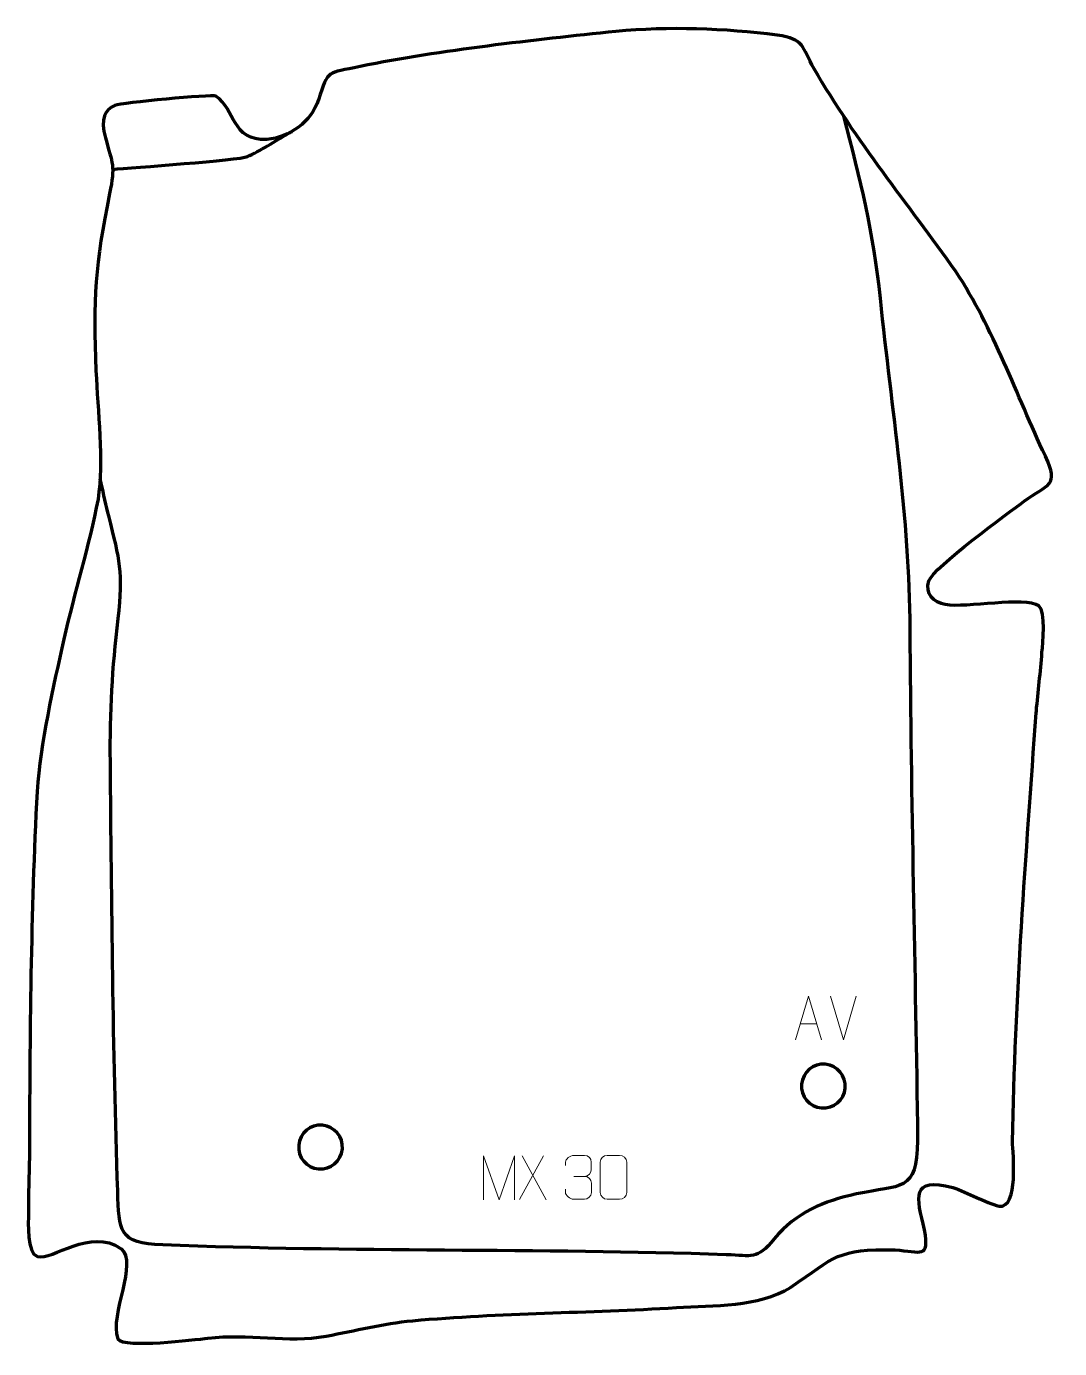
# Model space of a CAD drawing. Header units: millimetres. Extents: x -551 to 38, y -9 to 745.
import ezdxf

# ---------------------------------------------------------------- set-up
doc = ezdxf.new("R2010")
doc.units = ezdxf.units.MM
doc.header["$MEASUREMENT"] = 0
doc.layers.add('layer 2', color=7, linetype='Continuous')
doc.layers.add('layer 3', color=7, linetype='Continuous')

msp = doc.modelspace()

# ---------------------------------------------------------------- linework, layer by layer
at = {"layer": 'layer 2', "color": 142, "lineweight": 158}
for points, knots in [([(-84.9269, 693.9033), (-75.7299, 657.7817), (-67.9291, 627.5039), (-64.1765, 590.0761), (-64.1765, 590.0761), (-57.6281, 526.6647), (-47.4547, 465.3446), (-47.1527, 401.3093), (-47.1527, 401.3093), (-46.6284, 304.1946), (-44.0122, 207.1562), (-42.7225, 110.0623), (-42.7225, 110.0623), (-43.1867, 80.0909), (-52.1741, 84.9536), (-77.6411, 79.5651), (-77.6411, 79.5651), (-96.7488, 75.2379), (-111.6129, 69.2906), (-124.4745, 53.9992), (-124.4745, 53.9992), (-134.9263, 41.573), (-136.5682, 44.4175), (-151.8541, 44.9404), (-151.8541, 44.9404), (-258.8307, 48.5349), (-366.2709, 46.2779), (-473.1594, 50.5094), (-473.1594, 50.5094), (-498.4758, 51.5224), (-498.106, 58.3028), (-498.8537, 81.2785), (-498.8537, 81.2785), (-501.5291, 162.0513), (-502.2882, 244.8437), (-503.0285, 325.7587), (-503.0285, 325.7587), (-503.2919, 354.5618), (-501.9215, 378.9088), (-498.5725, 407.5062), (-498.5725, 407.5062), (-495.436, 434.2892), (-497.6752, 440.4401), (-503.8976, 466.0308), (-503.8976, 466.0308), (-503.8976, 466.0308), (-504.3767, 468.001), (-504.3767, 468.001), (-504.3767, 468.001), (-505.8946, 474.3877), (-507.4207, 480.7705), (-508.9081, 487.1644)], [0, 0, 0, 0, 0.07142857, 0.07142857, 0.07142857, 0.07142857, 0.14285714, 0.14285714, 0.14285714, 0.14285714, 0.21428571, 0.21428571, 0.21428571, 0.21428571, 0.28571429, 0.28571429, 0.28571429, 0.28571429, 0.35714286, 0.35714286, 0.35714286, 0.35714286, 0.42857143, 0.42857143, 0.42857143, 0.42857143, 0.5, 0.5, 0.5, 0.5, 0.57142857, 0.57142857, 0.57142857, 0.57142857, 0.64285714, 0.64285714, 0.64285714, 0.64285714, 0.71428571, 0.71428571, 0.71428571, 0.71428571, 0.78571429, 0.78571429, 0.78571429, 0.78571429, 0.85714286, 0.85714286, 0.85714286, 0.85714286, 1, 1, 1, 1]), ([(-501.6919, 663.5468), (-490.9603, 664.4609), (-429.5447, 668.8811), (-424.8747, 670.8302), (-424.8747, 670.8302), (-418.4686, 673.5039), (-408.2795, 680.1392), (-401.5752, 683.9623), (-401.5752, 683.9623), (-400.8425, 684.3802), (-400.11, 684.7982), (-399.3775, 685.2164)], [0, 0, 0, 0, 0.25, 0.25, 0.25, 0.25, 0.5, 0.5, 0.5, 0.5, 1, 1, 1, 1])]:
    msp.add_open_spline(points, degree=3, knots=knots, dxfattribs=at)
at = {"layer": 'layer 2', "color": 250, "lineweight": 9}
for points, knots in [([(-112.4022, 167.3098), (-112.4022, 167.3098), (-105.0312, 192.2633), (-105.0312, 192.2633), (-105.0312, 192.2633), (-105.0312, 192.2633), (-97.4613, 167.3098), (-97.4613, 167.3098)], [0, 0, 0, 0, 0.33333333, 0.33333333, 0.33333333, 0.33333333, 1, 1, 1, 1]), ([(-290.2282, 76.2909), (-290.2282, 76.2909), (-290.2282, 101.2488), (-290.2282, 101.2488), (-290.2282, 101.2488), (-290.2282, 101.2488), (-281.3031, 76.2909), (-281.3031, 76.2909), (-281.3031, 76.2909), (-281.3031, 76.2909), (-272.5432, 101.2483), (-272.5432, 101.2483), (-272.5432, 101.2483), (-272.5432, 101.2483), (-272.5432, 76.2909), (-272.5432, 76.2909)], [0, 0, 0, 0, 0.2, 0.2, 0.2, 0.2, 0.4, 0.4, 0.4, 0.4, 0.6, 0.6, 0.6, 0.6, 1, 1, 1, 1]), ([(-243.5241, 95.8161), (-243.5241, 95.8161), (-243.5241, 97.6733), (-243.5241, 97.6733), (-243.5241, 97.6733), (-243.5384, 99.4152), (-240.8739, 101.5333), (-238.8148, 101.5106), (-238.8148, 101.5106), (-236.7507, 101.5106), (-234.6867, 101.5106), (-232.623, 101.5106), (-232.623, 101.5106), (-230.4285, 101.5194), (-228.8302, 99.6726), (-228.7858, 97.7605), (-228.7858, 97.7605), (-228.7862, 96.3254), (-228.7862, 94.8903), (-228.7858, 93.4548), (-228.7858, 93.4548), (-228.8344, 91.8013), (-230.437, 89.5713), (-232.6353, 89.5813), (-232.6353, 89.5813), (-230.4316, 89.5701), (-228.8236, 87.7669), (-228.7696, 85.7074), (-228.7696, 85.7074), (-228.77, 83.9227), (-228.77, 82.138), (-228.7696, 80.3529), (-228.7696, 80.3529), (-228.7595, 78.2915), (-230.8144, 76.5284), (-232.6353, 76.5365), (-232.6353, 76.5365), (-234.7006, 76.5368), (-236.7658, 76.5368), (-238.8314, 76.5365), (-238.8314, 76.5365), (-241, 76.548), (-243.531, 78.9482), (-243.5496, 80.41), (-243.5496, 80.41), (-243.5496, 80.41), (-243.5496, 82.3186), (-243.5496, 82.3186)], [0, 0, 0, 0, 0.07692308, 0.07692308, 0.07692308, 0.07692308, 0.15384615, 0.15384615, 0.15384615, 0.15384615, 0.23076923, 0.23076923, 0.23076923, 0.23076923, 0.30769231, 0.30769231, 0.30769231, 0.30769231, 0.38461538, 0.38461538, 0.38461538, 0.38461538, 0.46153846, 0.46153846, 0.46153846, 0.46153846, 0.53846154, 0.53846154, 0.53846154, 0.53846154, 0.61538462, 0.61538462, 0.61538462, 0.61538462, 0.69230769, 0.69230769, 0.69230769, 0.69230769, 0.76923077, 0.76923077, 0.76923077, 0.76923077, 0.84615385, 0.84615385, 0.84615385, 0.84615385, 1, 1, 1, 1]), ([(-219.7402, 101.5229), (-217.3741, 101.5229), (-215.0076, 101.5229), (-212.6411, 101.5229), (-212.6411, 101.5229), (-210.6606, 101.5585), (-208.6346, 100.0642), (-208.6075, 97.6221), (-208.6075, 97.6221), (-208.6079, 91.8647), (-208.6079, 86.1069), (-208.6075, 80.3487), (-208.6075, 80.3487), (-208.7496, 78.0211), (-210.456, 76.5388), (-212.6411, 76.528), (-212.6411, 76.528), (-215.0135, 76.5284), (-217.3859, 76.5284), (-219.7579, 76.528), (-219.7579, 76.528), (-221.7164, 76.4224), (-223.7228, 78.3103), (-223.7114, 80.3313), (-223.7114, 80.3313), (-223.711, 86.1119), (-223.711, 91.8922), (-223.7114, 97.672), (-223.7114, 97.672), (-223.7071, 99.814), (-221.93, 101.5365), (-219.7402, 101.5229)], [0, 0, 0, 0, 0.11111111, 0.11111111, 0.11111111, 0.11111111, 0.22222222, 0.22222222, 0.22222222, 0.22222222, 0.33333333, 0.33333333, 0.33333333, 0.33333333, 0.44444444, 0.44444444, 0.44444444, 0.44444444, 0.55555556, 0.55555556, 0.55555556, 0.55555556, 0.66666667, 0.66666667, 0.66666667, 0.66666667, 0.77777778, 0.77777778, 0.77777778, 0.77777778, 1, 1, 1, 1])]:
    msp.add_open_spline(points, degree=3, knots=knots, dxfattribs=at)
for points in [[(-85.0427, 167.3025), (-85.0427, 167.3025), (-92.3645, 192.2561), (-92.3645, 192.2561)], [(-77.7208, 192.2561), (-77.7208, 192.2561), (-85.0426, 167.3025), (-85.0426, 167.3025)], [(-109.6796, 176.5592), (-109.6796, 176.5592), (-100.1839, 176.5592), (-100.1839, 176.5592)], [(-255.97, 101.2466), (-255.97, 101.2466), (-269.7106, 76.3508), (-269.7106, 76.3508)], [(-268.256, 101.2466), (-268.256, 101.2466), (-254.5154, 76.2931), (-254.5154, 76.2931)], [(-238.8144, 89.5709), (-238.8144, 89.5709), (-232.618, 89.5709), (-232.618, 89.5709)]]:
    msp.add_open_spline(points, degree=3, dxfattribs=at)
at = {"layer": 'layer 2', "color": 142, "lineweight": 200}
for points in [[(-97.5662, 128.5644), (-104.443, 129.1711), (-109.526, 135.2378), (-108.9193, 142.1146), (-108.9193, 142.1146), (-108.3126, 148.9914), (-102.246, 154.0744), (-95.3692, 153.4677), (-95.3692, 153.4677), (-88.4923, 152.8611), (-83.4094, 146.7944), (-84.016, 139.9176), (-84.016, 139.9176), (-84.6227, 133.0408), (-90.6893, 127.9578), (-97.5662, 128.5644)], [(-384.3028, 93.8319), (-391.1797, 94.4385), (-396.2627, 100.5052), (-395.656, 107.382), (-395.656, 107.382), (-395.0493, 114.2588), (-388.9827, 119.3418), (-382.1059, 118.7351), (-382.1059, 118.7351), (-375.229, 118.1285), (-370.146, 112.0618), (-370.7527, 105.185), (-370.7527, 105.185), (-371.3594, 98.3082), (-377.426, 93.2252), (-384.3028, 93.8319)]]:
    msp.add_open_spline(points, degree=3, knots=[0, 0, 0, 0, 0.2, 0.2, 0.2, 0.2, 0.4, 0.4, 0.4, 0.4, 0.6, 0.6, 0.6, 0.6, 1, 1, 1, 1], dxfattribs=at)
at = {"layer": 'layer 3', "color": 20, "lineweight": 158}
msp.add_open_spline([(-442.8125, 705.3263), (-431.7654, 697.8759), (-433.9538, 679.7477), (-413.8087, 680.5299), (-413.8087, 680.5299), (-400.6366, 682.0099), (-388.6916, 690.315), (-384.4029, 703.1338), (-384.4029, 703.1338), (-378.5541, 720.8439), (-379.7488, 718.0968), (-360.5854, 722.1963), (-360.5854, 722.1963), (-313.3104, 731.6183), (-262.7716, 737.1743), (-214.7486, 742.1355), (-214.7486, 742.1355), (-184.5495, 745.0027), (-152.9495, 743.8662), (-122.8678, 740.0854), (-122.8678, 740.0854), (-106.8466, 737.548), (-108.9372, 733.7333), (-101.7315, 720.8456), (-101.7315, 720.8456), (-77.6019, 679.3218), (-48.5761, 644.1747), (-20.9879, 605.3425), (-20.9879, 605.3425), (0.6333, 572.6319), (13.5104, 535.3926), (30.0903, 500.0937), (30.0903, 500.0937), (38.1941, 482.8405), (31.6881, 484.4205), (18.0981, 474.3954), (18.0981, 474.3954), (9.3538, 467.9494), (-33.9404, 436.5975), (-36.3688, 428.9241), (-36.3688, 428.9241), (-38.6918, 421.5842), (-33.5266, 416.9008), (-26.9438, 415.449), (-26.9438, 415.449), (-14.9379, 413.3377), (18.3289, 420.2739), (26.3771, 414.7002), (26.3771, 414.7002), (30.6216, 411.7607), (28.5229, 392.9783), (28.177, 388.279), (28.177, 388.279), (27.348, 377.0137), (25.8945, 365.9147), (24.9543, 354.7041), (24.9543, 354.7041), (24.9543, 354.7041), (24.8752, 353.761), (24.8752, 353.761), (24.8752, 353.761), (19.0211, 272.7437), (12.8329, 190.5316), (11.3163, 109.3465), (11.3163, 109.3465), (11.6274, 102.6706), (14.9931, 71.2397), (3.6798, 72.5575), (3.6798, 72.5575), (-4.266, 74.7432), (-13.9393, 80.3212), (-22.6492, 83.1893), (-22.6492, 83.1893), (-46.9452, 89.3081), (-43.2848, 77.95), (-38.8114, 59.0764), (-38.8114, 59.0764), (-35.7841, 42.0141), (-40.9225, 46.9002), (-55.5565, 47.6166), (-55.5565, 47.6166), (-88.9221, 48.3175), (-89.237, 43.8873), (-115.1495, 26.3162), (-115.1495, 26.3162), (-133.5682, 14.8594), (-159.0339, 16.1355), (-180.2786, 14.7564), (-180.2786, 14.7564), (-230.2677, 11.7221), (-280.7104, 11.7946), (-330.5437, 7.3156), (-330.5437, 7.3156), (-348.0842, 5.739), (-363.0141, 1.6359), (-380.0033, -1.4653), (-380.0033, -1.4653), (-401.8879, -5.4599), (-424.6298, 0.0257), (-447.3732, -2.612), (-447.3732, -2.612), (-455.2755, -3.5394), (-494.9385, -8.5695), (-498.8327, -3.0563), (-498.8327, -3.0563), (-503.7274, 10.8779), (-487.0393, 40.4397), (-496.9107, 48.3158), (-496.9107, 48.3158), (-514.3409, 60.7826), (-536.2347, 41.2899), (-544.5747, 43.9186), (-544.5747, 43.9186), (-550.8807, 45.9063), (-549.707, 63.0922), (-549.7351, 68.9589), (-549.7351, 68.9589), (-549.7853, 79.4417), (-549.3654, 89.9417), (-549.1901, 100.4254), (-549.1901, 100.4254), (-548.9855, 169.651), (-548.4215, 239.8582), (-544.8079, 308.9708), (-544.8079, 308.9708), (-542.9596, 336.432), (-535.6015, 368.6469), (-529.5796, 395.7572), (-529.5796, 395.7572), (-523.519, 422.2094), (-515.0877, 449.0957), (-510.0526, 475.5549), (-510.0526, 475.5549), (-506.748, 496.9372), (-510.2606, 526.4043), (-511.2291, 548.6671), (-511.2291, 548.6671), (-513.0406, 589.1711), (-511.6174, 609.8564), (-503.4885, 649.6935), (-503.4885, 649.6935), (-500.1647, 665.983), (-501.7082, 666.3867), (-505.8722, 681.4645), (-505.8722, 681.4645), (-508.9377, 692.5648), (-506.1856, 697.5608), (-500.459, 699.9506), (-500.459, 699.9506), (-496.6762, 701.5293), (-445.6527, 706.3022), (-442.8125, 705.3263)], degree=3, knots=[0, 0, 0, 0, 0.02564103, 0.02564103, 0.02564103, 0.02564103, 0.05128205, 0.05128205, 0.05128205, 0.05128205, 0.07692308, 0.07692308, 0.07692308, 0.07692308, 0.1025641, 0.1025641, 0.1025641, 0.1025641, 0.12820513, 0.12820513, 0.12820513, 0.12820513, 0.15384615, 0.15384615, 0.15384615, 0.15384615, 0.17948718, 0.17948718, 0.17948718, 0.17948718, 0.20512821, 0.20512821, 0.20512821, 0.20512821, 0.23076923, 0.23076923, 0.23076923, 0.23076923, 0.25641026, 0.25641026, 0.25641026, 0.25641026, 0.28205128, 0.28205128, 0.28205128, 0.28205128, 0.30769231, 0.30769231, 0.30769231, 0.30769231, 0.33333333, 0.33333333, 0.33333333, 0.33333333, 0.35897436, 0.35897436, 0.35897436, 0.35897436, 0.38461538, 0.38461538, 0.38461538, 0.38461538, 0.41025641, 0.41025641, 0.41025641, 0.41025641, 0.43589744, 0.43589744, 0.43589744, 0.43589744, 0.46153846, 0.46153846, 0.46153846, 0.46153846, 0.48717949, 0.48717949, 0.48717949, 0.48717949, 0.51282051, 0.51282051, 0.51282051, 0.51282051, 0.53846154, 0.53846154, 0.53846154, 0.53846154, 0.56410256, 0.56410256, 0.56410256, 0.56410256, 0.58974359, 0.58974359, 0.58974359, 0.58974359, 0.61538462, 0.61538462, 0.61538462, 0.61538462, 0.64102564, 0.64102564, 0.64102564, 0.64102564, 0.66666667, 0.66666667, 0.66666667, 0.66666667, 0.69230769, 0.69230769, 0.69230769, 0.69230769, 0.71794872, 0.71794872, 0.71794872, 0.71794872, 0.74358974, 0.74358974, 0.74358974, 0.74358974, 0.76923077, 0.76923077, 0.76923077, 0.76923077, 0.79487179, 0.79487179, 0.79487179, 0.79487179, 0.82051282, 0.82051282, 0.82051282, 0.82051282, 0.84615385, 0.84615385, 0.84615385, 0.84615385, 0.87179487, 0.87179487, 0.87179487, 0.87179487, 0.8974359, 0.8974359, 0.8974359, 0.8974359, 0.92307692, 0.92307692, 0.92307692, 0.92307692, 0.94871795, 0.94871795, 0.94871795, 0.94871795, 1, 1, 1, 1], dxfattribs=at)

doc.saveas('drawing.dxf')
